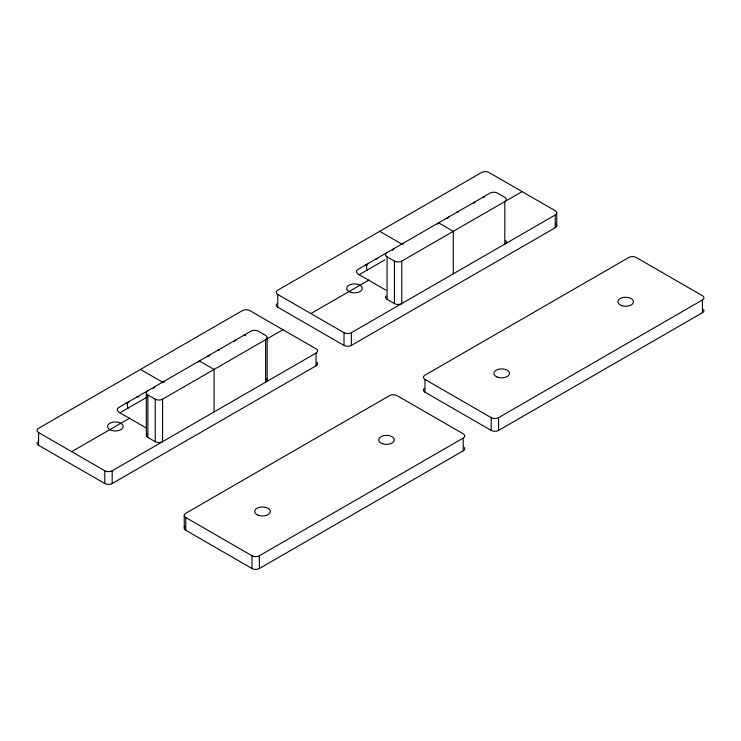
<?xml version="1.0" encoding="UTF-8"?>
<svg xmlns="http://www.w3.org/2000/svg" width="741" height="741" viewBox="0 0 741 741"><rect width="100%" height="100%" fill="white"/><g stroke="black" fill="none" stroke-linecap="round" stroke-linejoin="round"><path stroke-width="1.11" d="M146.338 392.804L146.338 435.3M184.25 515.393L184.25 528.138M267.149 380.059L267.149 337.572M556.75 212.862L556.75 225.607M437.477 224.134L438.579 222.846L453.297 231.34L453.297 273.837M198.375 361.969L199.385 360.941L214.103 369.435L214.103 411.931M153.285 388.46L155.23 386.431M234.249 341.712L236.184 339.693M392.48 250.356L394.416 248.337M473.434 203.618L475.379 201.598M266.491 378.605A5.206 3.001 0 0 1 265.621 382.189L265.621 339.693A5.206 3.001 0 0 0 265.621 335.441L258.266 331.199A5.206 3.001 0 0 0 250.903 331.199L118.43 407.68C115.911 409.495 117.976 411.69 119.894 412.774L147.153 397.102M505.686 240.51A5.206 3.001 0 0 1 504.816 244.085L504.816 201.598A5.206 3.001 0 0 0 504.816 197.347L497.452 193.095A5.206 3.001 0 0 0 490.097 193.095L357.616 269.585C354.958 271.382 357.551 273.957 359.144 274.716L384.885 259.85M71.692 451.658L129.758 418.137M147.867 390.683A5.206 3.001 0 0 0 147.867 394.934L155.23 399.177A5.206 3.001 0 0 0 162.585 399.177L265.621 339.693M266.899 338.952L282.923 329.708M310.887 313.563L368.944 280.042M387.061 252.588A5.206 3.001 0 0 0 387.061 256.831L394.416 261.082A5.206 3.001 0 0 0 401.779 261.082L504.816 201.598M506.094 200.857L522.109 191.613M38.578 432.54L104.814 470.776A5.206 3.001 0 0 0 112.169 470.776L316.036 353.077A5.206 3.001 0 0 0 316.036 348.826L249.8 310.59A5.206 3.001 0 0 0 242.437 310.59L38.578 428.289A5.206 3.001 0 0 0 38.578 432.54L38.578 445.285L104.814 483.53A5.206 3.001 0 0 0 112.169 483.53L316.036 365.822A5.206 3.001 0 0 0 316.907 362.247M277.764 294.436L344.009 332.681A5.206 3.001 0 0 0 351.364 332.681L555.231 214.983A5.206 3.001 0 0 0 555.231 210.731L488.995 172.486A5.206 3.001 0 0 0 481.631 172.486L277.764 290.194A5.206 3.001 0 0 0 277.764 294.436L277.764 307.191L344.009 345.426A5.206 3.001 0 0 0 351.364 345.426L555.231 227.728A5.206 3.001 0 0 0 556.102 224.143M185.769 517.524L252.005 555.759A5.206 3.001 0 0 0 259.369 555.759L463.236 438.061A5.206 3.001 0 0 0 463.236 433.809L396.991 395.574A5.206 3.001 0 0 0 389.636 395.574L185.769 513.272A5.206 3.001 0 0 0 185.769 517.524L185.769 530.269L252.005 568.514A5.206 3.001 0 0 0 259.369 568.514L463.236 450.806A5.206 3.001 0 0 0 464.329 447.49M424.964 379.42L491.2 417.665A5.206 3.001 0 0 0 498.563 417.665L702.422 299.966A5.206 3.001 0 0 0 702.422 295.715L636.186 257.47A5.206 3.001 0 0 0 628.831 257.47L424.964 375.178A5.206 3.001 0 0 0 424.964 379.42L424.964 392.174L491.2 430.41A5.206 3.001 0 0 0 498.563 430.41L702.422 312.711A5.206 3.001 0 0 0 703.524 309.395M482.734 197.347L484.679 197.134M445.934 218.595L447.916 217.984M401.779 244.085L403.715 243.872M364.98 265.334L367.156 264.704M243.548 335.441L245.632 335.303M206.748 356.69L208.591 356.097M162.585 382.18L164.567 381.986M125.785 403.428L127.091 402.937M379.698 231.34L401.576 243.974M359.144 274.716L385.802 290.101M385.959 296.011A5.206 3.001 0 0 0 387.061 299.327L394.416 303.578A5.206 3.001 0 0 0 401.779 303.578L401.779 261.082M140.503 369.435L163.381 382.643M119.949 412.811L146.607 428.196M146.996 433.837A5.206 3.001 0 0 0 147.867 437.422L155.23 441.673A5.206 3.001 0 0 0 162.585 441.673L162.585 399.177M702.422 299.966L702.422 312.711M555.231 214.983L555.231 227.728M498.563 417.665L498.563 430.41M491.2 417.665L491.2 430.41M463.236 438.061L463.236 450.806M394.416 261.082L394.416 303.578M387.061 256.831L387.061 299.327M351.364 332.681L351.364 345.426M344.009 332.681L344.009 345.426M316.036 353.077L316.036 365.822M259.369 555.759L259.369 568.514M252.005 555.759L252.005 568.514M155.23 399.177L155.23 441.673M147.867 394.934L147.867 437.422M112.169 470.776L112.169 483.53M104.814 470.776L104.814 483.53M38.578 445.285A5.206 3.001 0 0 1 37.476 441.969M136.566 397.204A5.206 4.251 60 0 1 139.002 396.778M128.128 408.087A5.206 4.251 60 0 1 129.203 401.455M217.521 350.465A5.206 4.251 60 0 1 219.503 349.993M208.767 356.199A5.206 4.251 60 0 1 210.166 354.717M277.764 307.191A5.206 3.001 0 0 1 276.671 303.866M375.761 259.109A5.206 4.251 60 0 1 377.743 258.637M367.323 269.993A5.206 4.251 60 0 1 368.397 263.361M456.715 212.371A5.206 4.251 60 0 1 458.253 211.907M448.444 217.382A5.206 4.251 60 0 1 449.352 216.622M185.769 530.269A5.206 3.001 0 0 1 184.898 526.684M424.964 392.174A5.206 3.001 0 0 1 424.093 388.59M111.4 430.382A7.808 4.511 0 0 0 123.108 426.483A7.808 4.511 0 0 0 111.4 422.583A7.808 4.511 0 0 0 111.4 430.382M350.586 292.287A7.808 4.511 0 0 0 362.303 288.388A7.808 4.511 0 0 0 350.586 284.479A7.808 4.511 0 0 0 350.586 292.287M257.914 515.115A7.808 4.511 0 0 0 270.261 511.929A7.808 4.511 0 0 0 259.313 507.353A7.808 4.511 0 0 0 257.914 515.115M382.606 443.766A7.808 4.511 0 0 0 394.314 439.867A7.808 4.511 0 0 0 382.606 435.967A7.808 4.511 0 0 0 382.606 443.766M497.109 377.021A7.808 4.511 0 0 0 509.456 373.835A7.808 4.511 0 0 0 498.508 369.25A7.808 4.511 0 0 0 497.109 377.021M621.801 305.672A7.808 4.511 0 0 0 633.509 301.772A7.808 4.511 0 0 0 621.801 297.863A7.808 4.511 0 0 0 621.801 305.672"/></g></svg>
